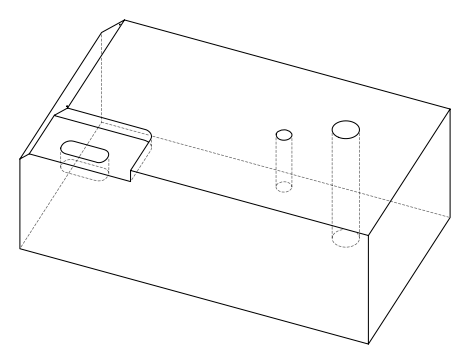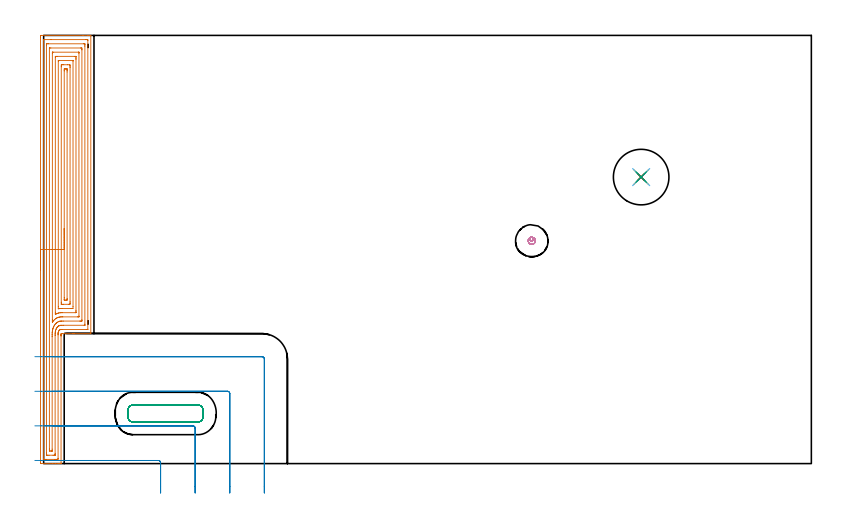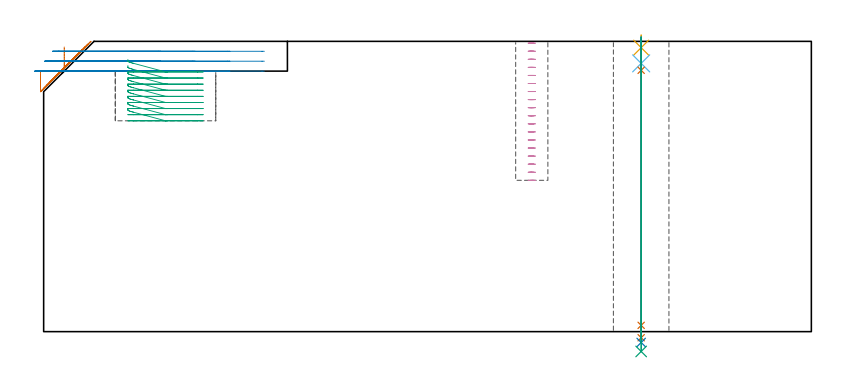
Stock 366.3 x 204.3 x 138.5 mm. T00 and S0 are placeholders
(PLAN: 9 operations, 7 tool changes, 21.2 min)
(1 AREA_MILL | FG_CHAMFER_SURFACE | UGT0205_001 | 12.55 min | 57919 mm3)
(2 MILL_CORNER_NOTCH_RECTANGULAR | CORNER_NOTCH_RECTANGULAR | UGT0201_105 | Follow Part, ap 5.5, ae 75% | 3.18 min | 87987 mm3)
(3 MILL_RECTANGULAR_POCKET | POCKET_RECTANGULAR_STRAIGHT | NXT0201_011 | Follow Part, ap 3, ae 75% | 2.37 min | 21432 mm3)
(4 MILL_BLIND_HOLE_FROM_SOLID_MATERIAL | STEP1POCKET | NXT0201_011 | Spiral | 1.18 min | 12334 mm3)
(5 SPOT_DRILL | STEP1HOLE | NXT0321_9005460120000 | 0.05 min | 182 mm3)
(6 DRILL_BLIND_HOLE_INTO_CENTER | STEP1HOLE | NXT0301_041 | 0.05 min | 287 mm3)
(7 GUN_DRILL_THROUGH_HOLE | STEP1HOLE | UGT0307_002 | 0.62 min | 3603 mm3)
(8 SPADE_DRILL_TO_ENLARGE_THROUGH_HOLE | STEP1HOLE | UGT0306_007 | 0.58 min | 25498 mm3)
(9 DRILL_TO_ENLARGE_THROUGH_HOLE | STEP1HOLE | UGT0301_388 | 0.6 min | 46754 mm3)
(TOOL UGT0205_001 | Chamfer Mill 20 x 3 x 45 deg. | D20 FL50 Z2)
(TOOL UGT0201_105 | End Mill 22 mm | D22 FL25 Z2)
(TOOL NXT0201_011 | ENDMILL 12mm [2P460-1200-NA 1630] | D12 FL38 Z6)
(TOOL NXT0321_9005460120000 | NC Spot Drill, 142deg, 12mm, Carbide, Uncoated | D12 PA142 FL30 Z2)
(TOOL NXT0301_041 | Carbide Drill 7mm [860.1-0700-035A1-MM 2214] | D7 PA140 FL53 Z2)
(TOOL UGT0307_002 | Gun Drill 6 mm | D6 PA130 FL24 Z1)
(TOOL UGT0306_007 | Spade Drill 16.5mm | D16.5 PA132 FL10 Z2)
(TOOL UGT0301_388 | Twist Drill 26.5 mm | D26.5 PA118 FL165 Z2)
(OP 1 AREA_MILL)
G17 G21 G94 G90
T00 M6
G54
G17 G0 G90 X-1.5 Y92.15 S1061 M3
G43 Z148.5 H0
Z124.5
G94 G1 Y92.188 Z123.628 F250.
Y92.302 Z122.763
Y92.491 Z121.912
Y92.753 Z121.08
Y93.087 Z120.274
Y93.49 Z119.5
Y93.959 Z118.764
Y94.49 Z118.072
Y95.079 Z117.429
Y95.722 Z116.84
Y96.414 Z116.308
Y97.15 Z115.84
Y97.924 Z115.437
Y98.73 Z115.103
Y99.562 Z114.841
Y100.414 Z114.652
Y101.278 Z114.538
Y102.15 Z114.5
Y203.276
X-1.499 Y203.667 Z114.501
X-1.495 Y204.165 Z114.503
X-1.492 Y204.291 Z114.506
X-1.002 Y204.3 Z114.996
X18.722 Z134.717
X21.117 Z137.112
X21.852 Z137.852
X22.086 Z138.086
X22.478 Y204.292 Z138.469
X22.497 Y204.29 Z138.488
X22.5 Y204.114 Z138.5
Y62.348
X22.494 Y62.009 Z138.492
X22.457 Y62. Z138.454
X14.728 Z130.728
X14.039 Z130.033
X8.73 Z124.725
X8.558 Z124.558
X8.3 Z124.3
Y61.478
Y61.454
X8.305 Y61.346 Z124.293
X8.303 Y61.343 Z124.291
X8.3 Y61.341
Y61.012 Z124.3
Y61.007
X8.301 Y60.997 Z124.298
X8.3 Y60.95 Z124.3
Y0.186
X8.297 Y0.007 Z124.288
X8.295 Y0.006 Z124.286
X7.922 Y0. Z123.922
X7.696 Z123.696
X6.961 Z122.956
X5.709 Z121.705
X4.307 Z120.302
X-1.261 Y0.001 Z114.736
X-1.492 Y0.01 Z114.506
X-1.499 Y0.241 Z114.499
Y0.268
X-1.5 Y102.15 Z114.5
X-0.086 Z115.914
X-0.085 Y202.202 Z115.915
X-0.084 Y202.255 Z115.916
X-0.082 Y202.281 Z115.918
X-0.08 Y202.287 Z115.92
X-0.066 Y202.29 Z115.934
X0.352 Y202.298 Z116.352
X3.557 Y202.3 Z119.557
X20.233 Y202.299 Z136.233
X20.702 Y202.298 Z136.702
X20.958 Y202.29 Z136.958
X21.079 Y202.285 Z137.079
X21.085 Y201.91 Z137.085
X21.086 Y201.878 Z137.086
X21.085 Y64.137 Z137.085
X21.081 Y64.03 Z137.081
X21.08 Y64.012 Z137.08
X20.955 Y64.007 Z136.955
X20.775 Y64.003 Z136.775
X20.504 Y64.001 Z136.504
X20.368 Y64. Z136.368
X8.866 Z124.866
X8.73 Y63.998 Z124.73
X8.356 Y63.99 Z124.356
X8.175 Y63.982 Z124.175
X8.028 Y63.953 Z124.028
X7.846 Y63.884 Z123.846
X7.604 Y63.729 Z123.604
X7.477 Y63.615 Z123.477
X7.361 Y63.483 Z123.361
X7.2 Y63.243 Z123.2
X7.119 Y63.083 Z123.119
X6.961 Y62.621 Z122.961
X6.918 Y62.392 Z122.918
X6.912 Y62.348 Z122.912
X6.896 Y62.142 Z122.896
X6.892 Y61.939 Z122.892
X6.886 Y61.53 Z122.886
X6.885 Y61.454 Z122.885
Y2.498
Y2.422
X6.879 Y2.022 Z122.879
X6.487 Y2.007 Z122.487
X6.076 Y2.002 Z122.076
X5.608 Y2. Z121.608
X5.191 Z121.191
X1.185 Z117.185
X0.767 Y2.001 Z116.767
X0.298 Y2.002 Z116.298
X0.042 Y2.01 Z116.042
X-0.079 Y2.015 Z115.921
X-0.085 Y2.39 Z115.915
Y2.422
X-0.086 Y102.15 Z115.914
X1.328 Z117.328
X1.329 Y199.522 Z117.329
X1.331 Y200.089 Z117.331
X1.334 Y200.252 Z117.334
X1.335 Y200.285 Z117.335
X1.375 Y200.291 Z117.375
X1.446 Y200.297 Z117.446
X1.652 Y200.299 Z117.652
X2.329 Y200.3 Z118.329
X19.14 Y200.299 Z135.14
X19.348 Y200.295 Z135.348
X19.556 Y200.29 Z135.556
X19.665 Y200.276 Z135.665
X19.668 Y200.198 Z135.668
X19.67 Y200.089 Z135.67
X19.671 Y199.762 Z135.671
X19.672 Y199.195 Z135.672
X19.671 Y66.493 Z135.671
X19.669 Y66.166 Z135.669
X19.667 Y66.072 Z135.667
X19.665 Y66.021 Z135.665
X19.65 Y66.01 Z135.65
X19.55 Y66.006 Z135.55
X19.348 Y66.001 Z135.348
X9.542 Y66. Z125.542
X8.73 Y65.994 Z124.73
X8.325 Y65.989 Z124.325
X8.115 Y65.98 Z124.115
X7.869 Y65.95 Z123.869
X7.762 Y65.926 Z123.762
X7.435 Y65.797 Z123.435
X7.317 Y65.738 Z123.317
X7.211 Y65.674 Z123.211
X6.961 Y65.511 Z122.961
X6.705 Y65.29 Z122.705
X6.466 Y65.031 Z122.466
X6.3 Y64.806 Z122.3
X6.076 Y64.457 Z122.076
X5.969 Y64.246 Z121.969
X5.917 Y64.137 Z121.917
X5.724 Y63.598 Z121.724
X5.619 Y63.243 Z121.619
X5.549 Y62.881 Z121.549
X5.49 Y62.348 Z121.49
X5.48 Y62.056 Z121.48
X5.473 Y61.454 Z121.473
X5.471 Y61.171 Z121.471
Y4.822
X5.468 Y4.211 Z121.468
X5.465 Y4.07 Z121.465
X5.462 Y4.01 Z121.462
X5.396 Y4.004 Z121.396
X5.191 Y4.002 Z121.191
X4.515 Y4. Z120.515
X2.537 Z118.537
X1.86 Y4.001 Z117.86
X1.652 Y4.005 Z117.652
X1.444 Y4.01 Z117.444
X1.335 Y4.024 Z117.335
X1.332 Y4.102 Z117.332
X1.33 Y4.211 Z117.33
X1.329 Y4.538 Z117.329
X1.328 Y5.105 Z117.328
Y102.15
X2.743 Z118.743
Y198.191
X2.745 Y198.251 Z118.745
X2.748 Y198.283 Z118.748
X2.75 Y198.29 Z118.75
X2.759 Y198.293 Z118.759
X2.98 Y198.297 Z118.98
X3.422 Y198.3 Z119.422
X17.578 Z133.578
X18.02 Y198.294 Z134.02
X18.235 Y198.29 Z134.235
X18.25 Y198.17 Z134.25
X18.256 Y197.615 Z134.256
X18.257 Y197.406 Z134.257
Y68.609
X18.255 Y68.266 Z134.255
X18.253 Y68.095 Z134.253
X18.251 Y68.018 Z134.251
X18.172 Y68.009 Z134.172
X17.578 Y68.002 Z133.578
X17.296 Y68. Z133.296
X9.333 Z125.333
X8.73 Y67.998 Z124.73
X8.453 Y67.995 Z124.453
X8.151 Y67.983 Z124.151
X7.846 Y67.95 Z123.846
X7.646 Y67.916 Z123.646
X7.498 Y67.881 Z123.498
X7.01 Y67.715 Z123.01
X6.977 Y67.699 Z122.977
X6.961 Y67.69 Z122.961
X6.424 Y67.363 Z122.424
X6.293 Y67.274 Z122.293
X6.076 Y67.091 Z122.076
X5.933 Y66.965 Z121.933
X5.791 Y66.82 Z121.791
X5.507 Y66.501 Z121.507
X5.191 Y66.062 Z121.191
X5.137 Y65.981 Z121.137
X5.103 Y65.926 Z121.103
X4.922 Y65.611 Z120.922
X4.818 Y65.409 Z120.818
X4.652 Y65.031 Z120.652
X4.56 Y64.776 Z120.56
X4.463 Y64.504 Z120.463
X4.344 Y64.137 Z120.344
X4.335 Y64.108 Z120.335
X4.307 Y64.006 Z120.307
X4.178 Y63.373 Z120.178
X4.158 Y63.243 Z120.158
X4.084 Y62.573 Z120.084
X4.074 Y62.348 Z120.074
X4.061 Y61.702 Z120.061
X4.058 Y61.454 Z120.058
X4.057 Y60.812 Z120.057
Y60.559
Y6.894
X4.055 Y6.254 Z120.055
X4.052 Y6.038 Z120.052
X4.05 Y6.01 Z120.05
X4.029 Y6.007 Z120.029
X3.974 Y6.003 Z119.974
X3.864 Y6.001 Z119.864
X3.422 Y6. Z119.422
X2.98 Y6.006 Z118.98
X2.765 Y6.01 Z118.765
X2.75 Y6.13 Z118.75
X2.744 Y6.684 Z118.744
X2.743 Y6.894 Z118.743
Y102.15
X4.157 Z120.157
Y195.768
X4.158 Y195.92 Z120.158
X4.164 Y196.222 Z120.164
X4.166 Y196.291 Z120.166
X4.181 Y196.294 Z120.181
X4.222 Y196.297 Z120.222
X4.307 Y196.299 Z120.307
X4.516 Y196.3 Z120.516
X16.693 Y196.299 Z132.693
X16.79 Y196.297 Z132.79
X16.818 Y196.294 Z132.818
X16.829 Y196.291 Z132.829
X16.836 Y196.271 Z132.836
X16.839 Y196.071 Z132.839
X16.842 Y195.769 Z132.842
X16.843 Y70.398 Z132.843
X16.842 Y70.248 Z132.842
X16.838 Y70.096 Z132.838
X16.834 Y70.01 Z132.834
X16.792 Y70.007 Z132.792
X16.693 Y70.004 Z132.693
X16.202 Y70. Z132.202
X9.125 Y69.999 Z125.125
X8.73 Y69.994 Z124.73
X8.253 Y69.986 Z124.253
X7.846 Y69.956 Z123.846
X7.456 Y69.898 Z123.456
X7.231 Y69.845 Z123.231
X6.961 Y69.755 Z122.961
X6.776 Y69.69 Z122.776
X6.665 Y69.645 Z122.665
X6.365 Y69.504 Z122.365
X6.182 Y69.396 Z122.182
X6.076 Y69.33 Z122.076
X5.641 Y69.049 Z121.641
X5.191 Y68.677 Z121.191
X5.156 Y68.645 Z121.156
X5.118 Y68.609 Z121.118
X4.729 Y68.182 Z120.729
X4.584 Y68.017 Z120.584
X4.307 Y67.649 Z120.307
X4.26 Y67.594 Z120.26
X4.163 Y67.483 Z120.163
X4.161 Y67.564 Z120.161
X4.158 Y67.715 Z120.158
X4.157 Y67.866 Z120.157
Y68.609
Y102.15
X5.571 Z121.571
Y193.828
X5.573 Y194.084 Z121.573
X5.575 Y194.211 Z121.575
X5.578 Y194.272 Z121.578
X5.583 Y194.291 Z121.583
X5.614 Y194.295 Z121.614
X6.076 Y194.299 Z122.076
X6.494 Y194.3 Z122.494
X14.924 Y194.299 Z130.924
X15.346 Y194.296 Z131.346
X15.419 Y194.29 Z131.419
X15.422 Y194.219 Z131.422
X15.426 Y193.828 Z131.426
X15.429 Y193.318 Z131.429
Y192.934
Y73.081
X15.428 Y72.572 Z131.428
X15.424 Y72.187 Z131.424
X15.422 Y72.061 Z131.422
X15.411 Y72.01 Z131.411
X15.293 Y72.006 Z131.293
X15.108 Y72.001 Z131.108
X8.917 Y71.999 Z124.917
X8.73 Y71.995 Z124.73
X8.055 Y71.975 Z124.055
X7.846 Y71.958 Z123.846
X7.265 Y71.879 Z123.265
X6.961 Y71.809 Z122.961
X6.579 Y71.678 Z122.579
X6.076 Y71.472 Z122.076
X5.955 Y71.415 Z121.955
X5.719 Y71.292 Z121.719
X5.66 Y71.262 Z121.66
X5.642 Y71.254 Z121.642
X5.578 Y71.235 Z121.578
X5.576 Y71.292 Z121.576
X5.573 Y71.505 Z121.573
X5.571 Y71.803 Z121.571
Y72.187
Y102.15
X6.985 Z122.985
Y192.039
X6.987 Y192.257 Z122.987
X6.989 Y192.282 Z122.989
X6.99 Y192.288 Z122.99
X7.021 Y192.291 Z123.021
X7.158 Y192.297 Z123.158
X7.33 Y192.299 Z123.33
X7.588 Y192.3 Z123.588
X13.92 Y192.299 Z129.92
X13.953 Y192.297 Z129.953
X13.983 Y192.292 Z129.983
X14.008 Y192.286 Z130.008
X14.015 Y192.039 Z130.015
X14.014 Y74.87 Z130.014
X14.008 Y74.007 Z130.008
X13.13 Y74. Z129.13
X8.707 Y73.999 Z124.707
X7.907 Y73.976 Z123.907
X7.85 Y73.971 Z123.85
X7.063 Y73.872 Z123.063
X7.026 Y73.87 Z123.026
X6.992 Y73.944 Z122.992
X6.99 Y73.976 Z122.99
X6.985 Y74.845 Z122.985
Y102.15
X8.399 Z124.399
X8.4 Y189.356 Z124.4
X8.402 Y189.689 Z124.402
X8.407 Y190.251 Z124.407
X8.686 Y190.295 Z124.686
X8.73 Y190.297 Z124.73
X9.566 Y190.3 Z125.566
X11.336 Z127.336
X12.223 Y190.298 Z128.223
X12.27 Y190.293 Z128.27
X12.593 Y190.251 Z128.593
X12.597 Y189.92 Z128.597
X12.6 Y189.356 Z128.6
Y189.022
Y77.219
X12.598 Y76.659 Z128.598
X12.595 Y76.33 Z128.595
X12.589 Y76.01 Z128.589
X12.27 Y76.004 Z128.27
X12.036 Y76.001 Z128.036
X9.383 Y76. Z125.383
X8.73 Y75.997 Z124.73
X8.5 Z124.5
X8.423 Y76.001 Z124.423
X8.406 Y76.027 Z124.406
X8.404 Y76.094 Z124.404
X8.401 Y76.659 Z124.401
X8.4 Y76.993 Z124.4
X8.399 Y102.15 Z124.399
X9.814 Z125.814
Y187.366
X9.815 Y187.567 Z125.815
X9.82 Y188.255 Z125.82
X9.826 Y188.29 Z125.826
X9.866 Y188.293 Z125.866
X9.956 Y188.297 Z125.956
X10.138 Y188.299 Z126.138
X10.5 Y188.3 Z126.5
X10.66 Z126.66
X10.935 Y188.299 Z126.935
X11.073 Y188.297 Z127.073
X11.141 Y188.294 Z127.141
X11.172 Y188.29 Z127.172
X11.179 Y188.275 Z127.179
X11.185 Y187.77 Z127.185
X11.186 Y187.567 Z127.186
Y186.874
Y78.649
X11.185 Y78.448 Z127.185
X11.181 Y78.101 Z127.181
X11.179 Y78.023 Z127.179
X11.09 Y78.01 Z127.09
X10.94 Y78.003 Z126.94
X10.5 Y78.001 Z126.5
X10.056 Y78.002 Z126.056
X9.867 Y78.007 Z125.867
X9.828 Y78.01 Z125.828
X9.821 Y78.078 Z125.821
X9.816 Y78.244 Z125.816
X9.815 Y78.448 Z125.815
X9.814 Y79.142 Z125.814
Y102.15
Y103.022 Z125.852
Y103.887 Z125.966
Y104.738 Z126.154
Y105.57 Z126.417
Y106.376 Z126.751
Y107.15 Z127.153
Y107.886 Z127.622
Y108.578 Z128.153
Y109.221 Z128.743
Y109.81 Z129.386
Y110.342 Z130.078
Y110.81 Z130.814
Y111.213 Z131.588
Y111.547 Z132.394
Y111.809 Z133.226
Y111.998 Z134.077
Y112.112 Z134.942
Y112.15 Z135.814
G0 Z148.5
M5
M2
(OP 2 MILL_CORNER_NOTCH_RECTANGULAR)
G17 G21 G94 G90
T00 M6
G54
G17 G0 G90 X55.8 Y-14. S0 M3
G43 Z148.5 H0
Z133.767
G94 G1 Y-11. F250.
Y0.405 F500.
G3 X54.705 Y1.5 R1.1
G1 X7.3
X4.3 F250.
G0 Z148.5
X72.3 Y-14.
Z133.767
G1 Y-11.
Y16.905 F500.
G3 X71.205 Y18. R1.1
G1 X7.3
X4.3 F250.
G0 Z148.5
X88.8 Y-14.
Z133.767
G1 Y-11.
Y33.405 F500.
G3 X87.705 Y34.5 R1.1
G1 X7.3
X4.3 F250.
G0 Z148.5
X105.3 Y-14.
Z133.767
G1 Y-11.
Y49.905 F500.
G3 X104.205 Y51. R1.1
G1 X7.3
X4.3 F250.
G0 Z148.5
X55.8 Y-14.
Z129.033
G1 Y-11.
Y0.405 F500.
G3 X54.705 Y1.5 R1.1
G1 X3.533
X0.533 F250.
G0 Z148.5
X72.3 Y-14.
Z129.033
G1 Y-11.
Y16.905 F500.
G3 X71.205 Y18. R1.1
G1 X3.533
X0.533 F250.
G0 Z148.5
X88.8 Y-14.
Z129.033
G1 Y-11.
Y33.405 F500.
G3 X87.705 Y34.5 R1.1
G1 X3.533
X0.533 F250.
G0 Z148.5
X105.3 Y-14.
Z129.033
G1 Y-11.
Y49.905 F500.
G3 X104.205 Y51. R1.1
G1 X3.533
X0.533 F250.
G0 Z148.5
X55.8 Y-14.
Z124.3
G1 Y-11.
Y0.406 F500.
G3 X54.706 Y1.5 R1.1
G1 X-1.212
X-4.212 Y1.501 F250.
G0 Z148.5
X72.3 Y-14.
Z124.3
G1 Y-11.
Y16.905 F500.
G3 X71.205 Y18. R1.1
G1 X-1.199
X-4.199 F250.
G0 Z148.5
X88.8 Y-14.
Z124.3
G1 Y-11.
Y33.405 F500.
G3 X87.705 Y34.5 R1.1
G1 X-1.199
X-4.199 F250.
G0 Z148.5
X105.3 Y-14.
Z124.3
G1 Y-11.
Y49.905 F500.
G3 X104.205 Y51. R1.1
G1 X-1.199
X-4.199 F250.
G0 Z148.5
M5
M2
(OP 3 MILL_RECTANGULAR_POCKET)
G17 G21 G94 G90
T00 M6
G54
G17 G0 G90 X40.2 Y25.039 S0 M3
G43 Z148.5 H1
Z129.838
G94 G1 Y22.4 Z129.131 F250.
Y22.239 Z129.088
X40.259 Y21.825 Z128.976
X40.384 Y21.425 Z128.864
X40.571 Y21.051 Z128.752
X40.816 Y20.712 Z128.64
X41.112 Y20.416 Z128.528
X41.451 Y20.171 Z128.416
X41.825 Y19.984 Z128.303
X42.225 Y19.859 Z128.191
X42.639 Y19.8 Z128.079
X42.8 Z128.036
X58.15 Z123.923
X73.5 F500.
G3 X76.1 Y22.4 R2.6
G1 Y25.4
G3 X73.5 Y28. R2.6
G1 X42.8
G3 X40.2 Y25.4 R2.6
G1 Y22.4
G3 X42.8 Y19.8 R2.6
G1 X58.15
X59.15
G0 X40.2 Y25.039 Z126.923
G1 Y22.4 Z126.216 F250.
Y22.239 Z126.173
X40.259 Y21.825 Z126.061
X40.384 Y21.425 Z125.949
X40.571 Y21.051 Z125.836
X40.816 Y20.712 Z125.724
X41.112 Y20.416 Z125.612
X41.451 Y20.171 Z125.5
X41.825 Y19.984 Z125.388
X42.225 Y19.859 Z125.276
X42.639 Y19.8 Z125.164
X42.8 Z125.121
X58.15 Z121.008
X73.5 F500.
G3 X76.1 Y22.4 R2.6
G1 Y25.4
G3 X73.5 Y28. R2.6
G1 X42.8
G3 X40.2 Y25.4 R2.6
G1 Y22.4
G3 X42.8 Y19.8 R2.6
G1 X58.15
X59.15
G0 X40.2 Y25.039 Z124.008
G1 Y22.4 Z123.301 F250.
Y22.239 Z123.257
X40.259 Y21.825 Z123.145
X40.384 Y21.425 Z123.033
X40.571 Y21.051 Z122.921
X40.816 Y20.712 Z122.809
X41.112 Y20.416 Z122.697
X41.451 Y20.171 Z122.585
X41.825 Y19.984 Z122.473
X42.225 Y19.859 Z122.361
X42.639 Y19.8 Z122.249
X42.8 Z122.205
X58.15 Z118.092
X73.5 F500.
G3 X76.1 Y22.4 R2.6
G1 Y25.4
G3 X73.5 Y28. R2.6
G1 X42.8
G3 X40.2 Y25.4 R2.6
G1 Y22.4
G3 X42.8 Y19.8 R2.6
G1 X58.15
X59.15
G0 X40.2 Y25.039 Z121.092
G1 Y22.4 Z120.385 F250.
Y22.239 Z120.342
X40.259 Y21.825 Z120.23
X40.384 Y21.425 Z120.118
X40.571 Y21.051 Z120.006
X40.816 Y20.712 Z119.894
X41.112 Y20.416 Z119.782
X41.451 Y20.171 Z119.669
X41.825 Y19.984 Z119.557
X42.225 Y19.859 Z119.445
X42.639 Y19.8 Z119.333
X42.8 Z119.29
X58.15 Z115.177
X73.5 F500.
G3 X76.1 Y22.4 R2.6
G1 Y25.4
G3 X73.5 Y28. R2.6
G1 X42.8
G3 X40.2 Y25.4 R2.6
G1 Y22.4
G3 X42.8 Y19.8 R2.6
G1 X58.15
X59.15
G0 X40.2 Y25.039 Z118.177
G1 Y22.4 Z117.47 F250.
Y22.239 Z117.427
X40.259 Y21.825 Z117.314
X40.384 Y21.425 Z117.202
X40.571 Y21.051 Z117.09
X40.816 Y20.712 Z116.978
X41.112 Y20.416 Z116.866
X41.451 Y20.171 Z116.754
X41.825 Y19.984 Z116.642
X42.225 Y19.859 Z116.53
X42.639 Y19.8 Z116.418
X42.8 Z116.375
X58.15 Z112.262
X73.5 F500.
G3 X76.1 Y22.4 R2.6
G1 Y25.4
G3 X73.5 Y28. R2.6
G1 X42.8
G3 X40.2 Y25.4 R2.6
G1 Y22.4
G3 X42.8 Y19.8 R2.6
G1 X58.15
X59.15
G0 X40.2 Y25.039 Z115.262
G1 Y22.4 Z114.554 F250.
Y22.239 Z114.511
X40.259 Y21.825 Z114.399
X40.384 Y21.425 Z114.287
X40.571 Y21.051 Z114.175
X40.816 Y20.712 Z114.063
X41.112 Y20.416 Z113.951
X41.451 Y20.171 Z113.839
X41.825 Y19.984 Z113.727
X42.225 Y19.859 Z113.614
X42.639 Y19.8 Z113.502
X42.8 Z113.459
X58.15 Z109.346
X73.5 F500.
G3 X76.1 Y22.4 R2.6
G1 Y25.4
G3 X73.5 Y28. R2.6
G1 X42.8
G3 X40.2 Y25.4 R2.6
G1 Y22.4
G3 X42.8 Y19.8 R2.6
G1 X58.15
X59.15
G0 X40.2 Y25.039 Z112.346
G1 Y22.4 Z111.639 F250.
Y22.239 Z111.596
X40.259 Y21.825 Z111.484
X40.384 Y21.425 Z111.372
X40.571 Y21.051 Z111.26
X40.816 Y20.712 Z111.147
X41.112 Y20.416 Z111.035
X41.451 Y20.171 Z110.923
X41.825 Y19.984 Z110.811
X42.225 Y19.859 Z110.699
X42.639 Y19.8 Z110.587
X42.8 Z110.544
X58.15 Z106.431
X73.5 F500.
G3 X76.1 Y22.4 R2.6
G1 Y25.4
G3 X73.5 Y28. R2.6
G1 X42.8
G3 X40.2 Y25.4 R2.6
G1 Y22.4
G3 X42.8 Y19.8 R2.6
G1 X58.15
X59.15
G0 X40.2 Y25.039 Z109.431
G1 Y22.4 Z108.724 F250.
Y22.239 Z108.68
X40.259 Y21.825 Z108.568
X40.384 Y21.425 Z108.456
X40.571 Y21.051 Z108.344
X40.816 Y20.712 Z108.232
X41.112 Y20.416 Z108.12
X41.451 Y20.171 Z108.008
X41.825 Y19.984 Z107.896
X42.225 Y19.859 Z107.784
X42.639 Y19.8 Z107.672
X42.8 Z107.628
X58.15 Z103.515
X73.5 F500.
G3 X76.1 Y22.4 R2.6
G1 Y25.4
G3 X73.5 Y28. R2.6
G1 X42.8
G3 X40.2 Y25.4 R2.6
G1 Y22.4
G3 X42.8 Y19.8 R2.6
G1 X58.15
X59.15
G0 X40.2 Y25.039 Z106.515
G1 Y22.4 Z105.808 F250.
Y22.239 Z105.765
X40.259 Y21.825 Z105.653
X40.384 Y21.425 Z105.541
X40.571 Y21.051 Z105.429
X40.816 Y20.712 Z105.317
X41.112 Y20.416 Z105.205
X41.451 Y20.171 Z105.093
X41.825 Y19.984 Z104.98
X42.225 Y19.859 Z104.868
X42.639 Y19.8 Z104.756
X42.8 Z104.713
X58.15 Z100.6
X73.5 F500.
G3 X76.1 Y22.4 R2.6
G1 Y25.4
G3 X73.5 Y28. R2.6
G1 X42.8
G3 X40.2 Y25.4 R2.6
G1 Y22.4
G3 X42.8 Y19.8 R2.6
G1 X58.15
X59.15
G0 Z148.5
M5
M2
(OP 4 MILL_BLIND_HOLE_FROM_SOLID_MATERIAL)
G17 G21 G94 G90
T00 M6
G54
G17 G0 G90 X232.9 Y106.3 S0 M3
G43 Z148.5 H1
Z137.65
G94 G3 X233.661 Y107.239 R0.778 F250.
X232.547 Y107.963 R0.939
X231.237 Y105.947 R1.7
X232.547 Y107.963 R-1.7
X231.892 Y106.955 R0.85
X232.9 Y106.3 R0.85
G0 Z133.8
G3 X233.661 Y107.239 R0.778
X232.547 Y107.963 R0.939
X231.237 Y105.947 R1.7
X232.547 Y107.963 R-1.7
X231.892 Y106.955 R0.85
X232.9 Y106.3 R0.85
G0 Z129.95
G3 X233.661 Y107.239 R0.778
X232.547 Y107.963 R0.939
X231.237 Y105.947 R1.7
X232.547 Y107.963 R-1.7
X231.892 Y106.955 R0.85
X232.9 Y106.3 R0.85
G0 Z126.1
G3 X233.661 Y107.239 R0.778
X232.547 Y107.963 R0.939
X231.237 Y105.947 R1.7
X232.547 Y107.963 R-1.7
X231.892 Y106.955 R0.85
X232.9 Y106.3 R0.85
G0 Z122.25
G3 X233.661 Y107.239 R0.778
X232.547 Y107.963 R0.939
X231.237 Y105.947 R1.7
X232.547 Y107.963 R-1.7
X231.892 Y106.955 R0.85
X232.9 Y106.3 R0.85
G0 Z118.4
G3 X233.661 Y107.239 R0.778
X232.547 Y107.963 R0.939
X231.237 Y105.947 R1.7
X232.547 Y107.963 R-1.7
X231.892 Y106.955 R0.85
X232.9 Y106.3 R0.85
G0 Z114.55
G3 X233.661 Y107.239 R0.778
X232.547 Y107.963 R0.939
X231.237 Y105.947 R1.7
X232.547 Y107.963 R-1.7
X231.892 Y106.955 R0.85
X232.9 Y106.3 R0.85
G0 Z110.7
G3 X233.661 Y107.239 R0.778
X232.547 Y107.963 R0.939
X231.237 Y105.947 R1.7
X232.547 Y107.963 R-1.7
X231.892 Y106.955 R0.85
X232.9 Y106.3 R0.85
G0 Z106.85
G3 X233.661 Y107.239 R0.778
X232.547 Y107.963 R0.939
X231.237 Y105.947 R1.7
X232.547 Y107.963 R-1.7
X231.892 Y106.955 R0.85
X232.9 Y106.3 R0.85
G0 Z103.
G3 X233.661 Y107.239 R0.778
X232.547 Y107.963 R0.939
X231.237 Y105.947 R1.7
X232.547 Y107.963 R-1.7
X231.892 Y106.955 R0.85
X232.9 Y106.3 R0.85
G0 Z99.15
G3 X233.661 Y107.239 R0.778
X232.547 Y107.963 R0.939
X231.237 Y105.947 R1.7
X232.547 Y107.963 R-1.7
X231.892 Y106.955 R0.85
X232.9 Y106.3 R0.85
G0 Z95.3
G3 X233.661 Y107.239 R0.778
X232.547 Y107.963 R0.939
X231.237 Y105.947 R1.7
X232.547 Y107.963 R-1.7
X231.892 Y106.955 R0.85
X232.9 Y106.3 R0.85
G0 Z91.45
G3 X233.661 Y107.239 R0.778
X232.547 Y107.963 R0.939
X231.237 Y105.947 R1.7
X232.547 Y107.963 R-1.7
X231.892 Y106.955 R0.85
X232.9 Y106.3 R0.85
G0 Z87.6
G3 X233.661 Y107.239 R0.778
X232.547 Y107.963 R0.939
X231.237 Y105.947 R1.7
X232.547 Y107.963 R-1.7
X231.892 Y106.955 R0.85
X232.9 Y106.3 R0.85
G0 Z83.75
G3 X233.661 Y107.239 R0.778
X232.547 Y107.963 R0.939
X231.237 Y105.947 R1.7
X232.547 Y107.963 R-1.7
X231.892 Y106.955 R0.85
X232.9 Y106.3 R0.85
G0 Z79.9
G3 X233.661 Y107.239 R0.778
X232.547 Y107.963 R0.939
X231.237 Y105.947 R1.7
X232.547 Y107.963 R-1.7
X231.892 Y106.955 R0.85
X232.9 Y106.3 R0.85
G0 Z76.05
G3 X233.661 Y107.239 R0.778
X232.547 Y107.963 R0.939
X231.237 Y105.947 R1.7
X232.547 Y107.963 R-1.7
X231.892 Y106.955 R0.85
X232.9 Y106.3 R0.85
G0 Z72.2
G3 X233.661 Y107.239 R0.778
X232.547 Y107.963 R0.939
X231.237 Y105.947 R1.7
X232.547 Y107.963 R-1.7
X231.892 Y106.955 R0.85
X232.9 Y106.3 R0.85
G0 Z148.5
M5
M2
(OP 5 SPOT_DRILL)
G17 G21 G94 G90
T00 M6
G54
G17 G0 G90 X285.1 Y136.7 S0 M3
G43 Z148.5 H0
G94 G81 G98 Z135.5 F250. R141.5
G80
M5
M2
(OP 6 DRILL_BLIND_HOLE_INTO_CENTER)
G17 G21 G94 G90
T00 M6
G54
G17 G0 G90 X285.1 Y136.7 S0 M3
G43 Z148.5 H1
G94 G81 G98 Z128. F250. R140.5
G80
M5
M2
(OP 7 GUN_DRILL_THROUGH_HOLE)
G17 G21 G94 G90
T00 M6
G54
G17 G0 G90 X285.1 Y136.7 M8
G43 Z148.5 H0
Z135.452
S716 M3
G94 G1 Z124.693 F125. M26
G4 X.084
Z3. F250.
G4 X.084
Z-2.899 F125.
G4 X.084
M5
M9
G0 Z135.452
Z148.5
M2
(OP 8 SPADE_DRILL_TO_ENLARGE_THROUGH_HOLE)
G17 G21 G94 G90
T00 M6
G54
G17 G0 G90 X285.1 Y136.7 S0 M3
G43 Z148.5 H0
G94 G73 G98 Z-5.173 F250. Q15.964 R140.5
G80
M5
M2
(OP 9 DRILL_TO_ENLARGE_THROUGH_HOLE)
G17 G21 G94 G90
T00 M6
G54
G17 G0 G90 X285.1 Y136.7 S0 M3
G43 Z148.5 H0
G94 G73 G98 Z-9.461 F250. Q24.66 R140.5
G80
M5
M2
